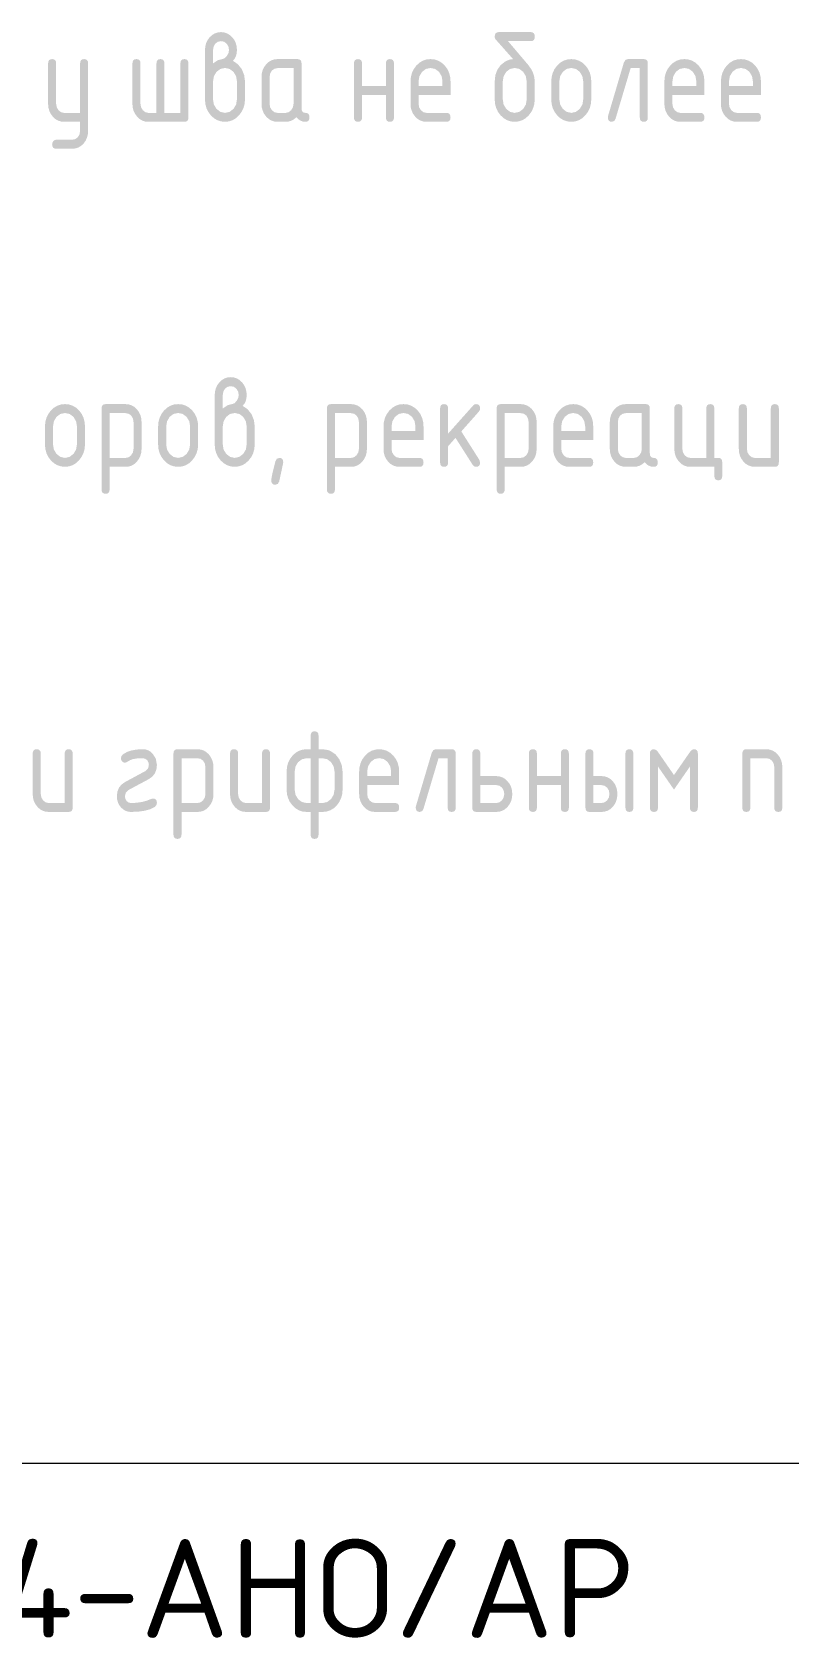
# Model space of a CAD drawing. Header units: millimetres. Extents: x -546 to 1681, y -650 to 1730.
# Drawn here: x 1123.2 to 1148.7, y 54.1 to 108.3 of the extents above; entities that cross this region are included whole.
import ezdxf

# ---------------------------------------------------------------- set-up
doc = ezdxf.new("R2010")
doc.units = ezdxf.units.MM

msp = doc.modelspace()

# ---------------------------------------------------------------- hatches: boundary and pattern name
h = msp.add_hatch(color=7)
h.paths.add_polyline_path([(1129.28, 107.239), (1129.444, 107.35), (1129.594, 107.387), (1129.675, 107.415), (1129.748, 107.493), (1129.802, 107.593), (1129.82, 107.692), (1129.8, 107.81), (1129.74, 107.908), (1129.653, 107.973), (1129.548, 107.993), (1129.443, 107.971), (1129.356, 107.908), (1129.3, 107.81), (1129.28, 107.692)])
h.paths.add_polyline_path([(1129.951, 107.328), (1130.119, 107.214), (1130.249, 107.049), (1130.331, 106.849), (1130.359, 106.634), (1130.359, 106.024), (1130.346, 105.874), (1130.308, 105.734), (1130.246, 105.606), (1130.159, 105.491), (1130.057, 105.394), (1129.943, 105.325), (1129.818, 105.284), (1129.684, 105.271), (1129.548, 105.284), (1129.423, 105.325), (1129.309, 105.394), (1129.205, 105.491), (1129.119, 105.608), (1129.057, 105.735), (1129.021, 105.874), (1129.009, 106.024), (1129.009, 107.692), (1129.019, 107.814), (1129.048, 107.927), (1129.098, 108.03), (1129.167, 108.124), (1129.25, 108.199), (1129.341, 108.254), (1129.44, 108.287), (1129.548, 108.298), (1129.657, 108.286), (1129.757, 108.253), (1129.849, 108.198), (1129.933, 108.12), (1130, 108.029), (1130.048, 107.927), (1130.078, 107.814), (1130.087, 107.692), (1130.079, 107.584), (1130.053, 107.486), (1130.011, 107.401)])
h.paths.add_polyline_path([(1130.087, 106.029), (1130.087, 106.634), (1130.059, 106.808), (1129.971, 106.956), (1129.84, 107.055), (1129.684, 107.087), (1129.528, 107.055), (1129.397, 106.956), (1129.309, 106.808), (1129.28, 106.634), (1129.28, 106.029), (1129.309, 105.852), (1129.397, 105.707), (1129.528, 105.606), (1129.684, 105.571), (1129.84, 105.606), (1129.971, 105.707), (1130.059, 105.853)])
h = msp.add_hatch(color=7)
h.paths.add_polyline_path([(1140.134, 106.63), (1140.134, 106.024), (1140.121, 105.874), (1140.083, 105.735), (1140.021, 105.608), (1139.934, 105.491), (1139.832, 105.394), (1139.718, 105.325), (1139.593, 105.284), (1139.459, 105.271), (1139.323, 105.284), (1139.199, 105.325), (1139.084, 105.394), (1138.981, 105.491), (1138.894, 105.608), (1138.833, 105.735), (1138.796, 105.874), (1138.784, 106.024), (1138.784, 106.634), (1138.806, 106.845), (1138.872, 107.027), (1138.982, 107.18), (1139.135, 107.303), (1139.273, 107.367), (1139.403, 107.387), (1138.811, 108.056), (1138.79, 108.091), (1138.784, 108.145), (1138.793, 108.212), (1138.818, 108.26), (1138.861, 108.288), (1138.92, 108.298), (1140.002, 108.298), (1140.059, 108.288), (1140.101, 108.26), (1140.126, 108.212), (1140.134, 108.145), (1140.126, 108.079), (1140.101, 108.031), (1140.059, 108.002), (1140.002, 107.993), (1139.233, 107.993), (1139.912, 107.193), (1140.008, 107.06), (1140.078, 106.922), (1140.12, 106.779)])
h.paths.add_polyline_path([(1139.863, 106.029), (1139.863, 106.634), (1139.834, 106.808), (1139.746, 106.956), (1139.615, 107.055), (1139.459, 107.087), (1139.303, 107.055), (1139.173, 106.956), (1139.084, 106.808), (1139.056, 106.634), (1139.056, 106.029), (1139.084, 105.852), (1139.173, 105.707), (1139.303, 105.606), (1139.459, 105.571), (1139.615, 105.606), (1139.746, 105.707), (1139.834, 105.853)])
h = msp.add_hatch(color=7)
h.dxf.hatch_style = 2
h.paths.add_polyline_path([(1124.795, 104.962), (1124.795, 105.271), (1124.256, 105.271), (1124.147, 105.281), (1124.047, 105.313), (1123.956, 105.367), (1123.875, 105.444), (1123.806, 105.538), (1123.756, 105.641), (1123.726, 105.754), (1123.716, 105.876), (1123.716, 107.239), (1123.725, 107.304), (1123.75, 107.35), (1123.793, 107.378), (1123.852, 107.387), (1123.912, 107.378), (1123.954, 107.35), (1123.98, 107.304), (1123.988, 107.239), (1123.988, 105.876), (1124.008, 105.76), (1124.067, 105.661), (1124.154, 105.594), (1124.256, 105.571), (1124.795, 105.571), (1124.795, 107.239), (1124.804, 107.304), (1124.829, 107.35), (1124.871, 107.378), (1124.93, 107.387), (1124.99, 107.378), (1125.032, 107.35), (1125.058, 107.304), (1125.066, 107.239), (1125.066, 104.966), (1125.056, 104.844), (1125.027, 104.731), (1124.979, 104.628), (1124.912, 104.534), (1124.83, 104.459), (1124.739, 104.405), (1124.64, 104.372), (1124.531, 104.361), (1123.988, 104.361), (1123.929, 104.37), (1123.886, 104.399), (1123.861, 104.446), (1123.852, 104.513), (1123.862, 104.567), (1123.894, 104.619), (1123.937, 104.653), (1123.988, 104.666), (1124.527, 104.666), (1124.632, 104.686), (1124.72, 104.75), (1124.776, 104.845)])
h = msp.add_hatch(color=7)
h.dxf.hatch_style = 2
h.paths.add_polyline_path([(1128.314, 105.271), (1127.089, 105.271), (1126.985, 105.281), (1126.889, 105.313), (1126.8, 105.367), (1126.72, 105.444), (1126.651, 105.537), (1126.601, 105.638), (1126.571, 105.747), (1126.561, 105.863), (1126.561, 107.239), (1126.57, 107.304), (1126.595, 107.35), (1126.638, 107.378), (1126.697, 107.387), (1126.757, 107.378), (1126.799, 107.35), (1126.825, 107.304), (1126.833, 107.239), (1126.833, 105.876), (1126.853, 105.76), (1126.912, 105.661), (1126.999, 105.594), (1127.101, 105.571), (1127.372, 105.571), (1127.372, 107.239), (1127.381, 107.304), (1127.406, 107.35), (1127.447, 107.378), (1127.504, 107.387), (1127.564, 107.378), (1127.606, 107.35), (1127.632, 107.304), (1127.64, 107.239), (1127.64, 105.571), (1128.179, 105.571), (1128.179, 107.239), (1128.187, 107.304), (1128.212, 107.35), (1128.255, 107.378), (1128.314, 107.387), (1128.374, 107.378), (1128.416, 107.35), (1128.442, 107.304), (1128.45, 107.239), (1128.45, 105.419), (1128.442, 105.353), (1128.416, 105.307), (1128.374, 105.28)])
h = msp.add_hatch(color=7)
h.paths.add_polyline_path([(1131.996, 107.083), (1131.456, 107.083), (1131.352, 107.061), (1131.264, 106.998), (1131.208, 106.9), (1131.189, 106.782), (1131.189, 105.876), (1131.208, 105.76), (1131.268, 105.661), (1131.355, 105.594), (1131.456, 105.571), (1131.728, 105.571), (1131.83, 105.594), (1131.916, 105.661), (1131.976, 105.759), (1131.996, 105.876)])
h.paths.add_polyline_path([(1132.534, 105.419), (1132.526, 105.353), (1132.501, 105.307), (1132.46, 105.28), (1132.402, 105.271), (1132.311, 105.28), (1132.23, 105.309), (1132.157, 105.358), (1132.093, 105.427), (1132.013, 105.358), (1131.926, 105.309), (1131.831, 105.28), (1131.728, 105.271), (1131.456, 105.271), (1131.347, 105.281), (1131.247, 105.313), (1131.157, 105.367), (1131.076, 105.444), (1131.006, 105.537), (1130.956, 105.64), (1130.927, 105.752), (1130.917, 105.876), (1130.917, 106.782), (1130.927, 106.904), (1130.956, 107.017), (1131.006, 107.12), (1131.076, 107.214), (1131.157, 107.289), (1131.247, 107.343), (1131.347, 107.376), (1131.456, 107.387), (1132.131, 107.387), (1132.19, 107.378), (1132.233, 107.35), (1132.258, 107.304), (1132.267, 107.239), (1132.267, 105.724), (1132.275, 105.657), (1132.301, 105.609), (1132.343, 105.581), (1132.402, 105.571), (1132.46, 105.562), (1132.501, 105.533), (1132.526, 105.486)])
h = msp.add_hatch(color=7)
h.dxf.hatch_style = 2
h.paths.add_polyline_path([(1134.307, 106.177), (1134.307, 105.419), (1134.299, 105.353), (1134.273, 105.307), (1134.231, 105.28), (1134.172, 105.271), (1134.112, 105.28), (1134.069, 105.307), (1134.044, 105.353), (1134.035, 105.419), (1134.035, 107.239), (1134.044, 107.304), (1134.069, 107.35), (1134.112, 107.378), (1134.172, 107.387), (1134.231, 107.378), (1134.273, 107.35), (1134.299, 107.304), (1134.307, 107.239), (1134.307, 106.481), (1135.114, 106.481), (1135.114, 107.239), (1135.123, 107.304), (1135.148, 107.35), (1135.19, 107.378), (1135.249, 107.387), (1135.309, 107.378), (1135.351, 107.35), (1135.377, 107.304), (1135.385, 107.239), (1135.385, 105.419), (1135.377, 105.353), (1135.351, 105.307), (1135.309, 105.28), (1135.249, 105.271), (1135.19, 105.28), (1135.148, 105.307), (1135.123, 105.353), (1135.114, 105.419), (1135.114, 106.177)])
h = msp.add_hatch(color=7)
h.paths.add_polyline_path([(1136.619, 107.087), (1136.463, 107.055), (1136.332, 106.956), (1136.244, 106.809), (1136.215, 106.634), (1136.215, 106.481), (1137.022, 106.481), (1137.022, 106.634), (1136.993, 106.809), (1136.905, 106.956), (1136.775, 107.055)])
h.paths.add_polyline_path([(1136.215, 106.177), (1136.215, 105.876), (1136.235, 105.76), (1136.295, 105.661), (1136.382, 105.594), (1136.483, 105.571), (1137.157, 105.571), (1137.217, 105.562), (1137.259, 105.533), (1137.285, 105.486), (1137.293, 105.419), (1137.285, 105.353), (1137.259, 105.307), (1137.217, 105.28), (1137.157, 105.271), (1136.483, 105.271), (1136.374, 105.281), (1136.274, 105.313), (1136.183, 105.367), (1136.102, 105.444), (1136.033, 105.537), (1135.983, 105.64), (1135.953, 105.752), (1135.943, 105.876), (1135.943, 106.63), (1135.956, 106.782), (1135.992, 106.922), (1136.054, 107.051), (1136.14, 107.168), (1136.244, 107.264), (1136.358, 107.333), (1136.483, 107.374), (1136.619, 107.387), (1136.754, 107.374), (1136.879, 107.333), (1136.993, 107.266), (1137.097, 107.171), (1137.184, 107.055), (1137.245, 106.927), (1137.281, 106.786), (1137.293, 106.634), (1137.293, 106.177)])
h = msp.add_hatch(color=7)
h.paths.add_polyline_path([(1140.692, 106.024), (1140.692, 106.63), (1140.704, 106.782), (1140.741, 106.922), (1140.802, 107.051), (1140.889, 107.168), (1140.993, 107.264), (1141.107, 107.333), (1141.232, 107.374), (1141.367, 107.387), (1141.503, 107.374), (1141.628, 107.333), (1141.742, 107.266), (1141.846, 107.171), (1141.932, 107.055), (1141.994, 106.926), (1142.03, 106.785), (1142.042, 106.63), (1142.042, 106.024), (1142.029, 105.874), (1141.992, 105.735), (1141.929, 105.608), (1141.843, 105.491), (1141.74, 105.394), (1141.626, 105.325), (1141.501, 105.284), (1141.367, 105.271), (1141.232, 105.284), (1141.107, 105.325), (1140.993, 105.394), (1140.889, 105.491), (1140.802, 105.608), (1140.741, 105.735), (1140.704, 105.874)])
h.paths.add_polyline_path([(1141.771, 106.029), (1141.771, 106.634), (1141.742, 106.808), (1141.654, 106.956), (1141.523, 107.055), (1141.367, 107.087), (1141.211, 107.055), (1141.081, 106.956), (1140.993, 106.808), (1140.964, 106.634), (1140.964, 106.029), (1140.993, 105.852), (1141.081, 105.707), (1141.211, 105.606), (1141.367, 105.571), (1141.523, 105.606), (1141.654, 105.707), (1141.742, 105.853)])
h = msp.add_hatch(color=7)
h.dxf.hatch_style = 2
h.paths.add_polyline_path([(1143.276, 107.387), (1143.814, 107.387), (1143.874, 107.378), (1143.916, 107.35), (1143.942, 107.304), (1143.95, 107.239), (1143.95, 105.419), (1143.942, 105.353), (1143.916, 105.307), (1143.874, 105.28), (1143.814, 105.271), (1143.755, 105.28), (1143.713, 105.307), (1143.687, 105.353), (1143.679, 105.419), (1143.679, 107.083), (1143.37, 107.083), (1142.86, 105.372), (1142.815, 105.296), (1142.736, 105.271), (1142.677, 105.28), (1142.634, 105.309), (1142.609, 105.356), (1142.6, 105.423), (1142.609, 105.47), (1143.14, 107.265), (1143.193, 107.358)])
h = msp.add_hatch(color=7)
h.paths.add_polyline_path([(1145.184, 107.087), (1145.028, 107.055), (1144.897, 106.956), (1144.809, 106.809), (1144.78, 106.634), (1144.78, 106.481), (1145.587, 106.481), (1145.587, 106.634), (1145.558, 106.809), (1145.47, 106.956), (1145.34, 107.055)])
h.paths.add_polyline_path([(1144.78, 106.177), (1144.78, 105.876), (1144.8, 105.76), (1144.859, 105.661), (1144.946, 105.594), (1145.048, 105.571), (1145.722, 105.571), (1145.782, 105.562), (1145.824, 105.533), (1145.85, 105.486), (1145.858, 105.419), (1145.85, 105.353), (1145.824, 105.307), (1145.782, 105.28), (1145.722, 105.271), (1145.048, 105.271), (1144.939, 105.281), (1144.839, 105.313), (1144.748, 105.367), (1144.667, 105.444), (1144.598, 105.537), (1144.548, 105.64), (1144.518, 105.752), (1144.508, 105.876), (1144.508, 106.63), (1144.52, 106.782), (1144.557, 106.922), (1144.619, 107.051), (1144.705, 107.168), (1144.809, 107.264), (1144.923, 107.333), (1145.048, 107.374), (1145.184, 107.387), (1145.319, 107.374), (1145.444, 107.333), (1145.558, 107.266), (1145.662, 107.171), (1145.749, 107.055), (1145.81, 106.927), (1145.846, 106.786), (1145.858, 106.634), (1145.858, 106.177)])
h = msp.add_hatch(color=7)
h.paths.add_polyline_path([(1147.092, 107.087), (1146.936, 107.055), (1146.805, 106.956), (1146.717, 106.809), (1146.688, 106.634), (1146.688, 106.481), (1147.495, 106.481), (1147.495, 106.634), (1147.466, 106.809), (1147.378, 106.956), (1147.248, 107.055)])
h.paths.add_polyline_path([(1146.688, 106.177), (1146.688, 105.876), (1146.708, 105.76), (1146.768, 105.661), (1146.855, 105.594), (1146.956, 105.571), (1147.63, 105.571), (1147.69, 105.562), (1147.732, 105.533), (1147.758, 105.486), (1147.766, 105.419), (1147.758, 105.353), (1147.732, 105.307), (1147.69, 105.28), (1147.63, 105.271), (1146.956, 105.271), (1146.847, 105.281), (1146.747, 105.313), (1146.656, 105.367), (1146.575, 105.444), (1146.506, 105.537), (1146.456, 105.64), (1146.426, 105.752), (1146.416, 105.876), (1146.416, 106.63), (1146.429, 106.782), (1146.465, 106.922), (1146.527, 107.051), (1146.613, 107.168), (1146.717, 107.264), (1146.831, 107.333), (1146.956, 107.374), (1147.092, 107.387), (1147.227, 107.374), (1147.352, 107.333), (1147.466, 107.266), (1147.57, 107.171), (1147.657, 107.055), (1147.718, 106.927), (1147.754, 106.786), (1147.766, 106.634), (1147.766, 106.177)])
h = msp.add_hatch(color=7)
h.paths.add_polyline_path([(1129.609, 95.594), (1129.772, 95.705), (1129.922, 95.742), (1130.003, 95.77), (1130.076, 95.848), (1130.13, 95.948), (1130.148, 96.047), (1130.128, 96.165), (1130.068, 96.263), (1129.981, 96.327), (1129.877, 96.348), (1129.772, 96.326), (1129.684, 96.263), (1129.628, 96.165), (1129.609, 96.047)])
h.paths.add_polyline_path([(1130.28, 95.683), (1130.447, 95.569), (1130.578, 95.404), (1130.659, 95.204), (1130.687, 94.989), (1130.687, 94.379), (1130.674, 94.229), (1130.636, 94.089), (1130.574, 93.96), (1130.487, 93.846), (1130.385, 93.749), (1130.271, 93.68), (1130.146, 93.639), (1130.012, 93.626), (1129.876, 93.639), (1129.752, 93.68), (1129.637, 93.749), (1129.534, 93.846), (1129.447, 93.962), (1129.386, 94.09), (1129.349, 94.229), (1129.337, 94.379), (1129.337, 96.047), (1129.347, 96.169), (1129.377, 96.282), (1129.426, 96.385), (1129.496, 96.479), (1129.578, 96.554), (1129.669, 96.609), (1129.768, 96.641), (1129.877, 96.652), (1129.985, 96.641), (1130.086, 96.608), (1130.178, 96.553), (1130.261, 96.475), (1130.328, 96.383), (1130.377, 96.281), (1130.406, 96.169), (1130.416, 96.047), (1130.407, 95.938), (1130.382, 95.841), (1130.339, 95.756)])
h.paths.add_polyline_path([(1130.416, 94.384), (1130.416, 94.989), (1130.387, 95.162), (1130.299, 95.311), (1130.168, 95.41), (1130.012, 95.442), (1129.856, 95.41), (1129.726, 95.311), (1129.637, 95.162), (1129.609, 94.989), (1129.609, 94.384), (1129.637, 94.207), (1129.726, 94.062), (1129.856, 93.961), (1130.012, 93.926), (1130.168, 93.961), (1130.299, 94.062), (1130.387, 94.208)])
h = msp.add_hatch(color=7)
h.paths.add_polyline_path([(1123.61, 94.379), (1123.61, 94.984), (1123.623, 95.137), (1123.659, 95.277), (1123.721, 95.405), (1123.807, 95.522), (1123.911, 95.619), (1124.025, 95.688), (1124.15, 95.729), (1124.286, 95.742), (1124.421, 95.729), (1124.546, 95.688), (1124.66, 95.621), (1124.764, 95.526), (1124.851, 95.41), (1124.912, 95.281), (1124.948, 95.139), (1124.96, 94.984), (1124.96, 94.379), (1124.948, 94.229), (1124.91, 94.09), (1124.847, 93.962), (1124.761, 93.846), (1124.658, 93.749), (1124.544, 93.68), (1124.42, 93.639), (1124.286, 93.626), (1124.15, 93.639), (1124.025, 93.68), (1123.911, 93.749), (1123.807, 93.846), (1123.721, 93.962), (1123.659, 94.09), (1123.623, 94.229)])
h.paths.add_polyline_path([(1124.689, 94.384), (1124.689, 94.989), (1124.66, 95.162), (1124.572, 95.311), (1124.442, 95.41), (1124.286, 95.442), (1124.13, 95.41), (1123.999, 95.311), (1123.911, 95.162), (1123.882, 94.989), (1123.882, 94.384), (1123.911, 94.207), (1123.999, 94.062), (1124.13, 93.961), (1124.286, 93.926), (1124.442, 93.961), (1124.572, 94.062), (1124.66, 94.208)])
h = msp.add_hatch(color=7)
h.paths.add_polyline_path([(1125.519, 95.594), (1125.528, 95.658), (1125.553, 95.705), (1125.596, 95.733), (1125.655, 95.742), (1126.33, 95.742), (1126.439, 95.731), (1126.539, 95.698), (1126.63, 95.644), (1126.711, 95.569), (1126.78, 95.475), (1126.83, 95.372), (1126.859, 95.259), (1126.869, 95.137), (1126.869, 94.231), (1126.859, 94.109), (1126.83, 93.996), (1126.78, 93.893), (1126.711, 93.799), (1126.63, 93.722), (1126.539, 93.668), (1126.439, 93.636), (1126.33, 93.626), (1125.791, 93.626), (1125.791, 92.864), (1125.783, 92.8), (1125.757, 92.753), (1125.715, 92.725), (1125.655, 92.716), (1125.596, 92.725), (1125.553, 92.753), (1125.528, 92.8), (1125.519, 92.864)])
h.paths.add_polyline_path([(1125.791, 95.437), (1125.791, 93.926), (1126.33, 93.926), (1126.433, 93.948), (1126.518, 94.015), (1126.578, 94.114), (1126.598, 94.231), (1126.598, 95.137), (1126.579, 95.254), (1126.522, 95.353), (1126.435, 95.417), (1126.33, 95.437)])
h = msp.add_hatch(color=7)
h.paths.add_polyline_path([(1127.428, 94.379), (1127.428, 94.984), (1127.44, 95.137), (1127.477, 95.277), (1127.538, 95.405), (1127.625, 95.522), (1127.729, 95.619), (1127.843, 95.688), (1127.968, 95.729), (1128.103, 95.742), (1128.239, 95.729), (1128.364, 95.688), (1128.478, 95.621), (1128.582, 95.526), (1128.668, 95.41), (1128.73, 95.281), (1128.766, 95.139), (1128.778, 94.984), (1128.778, 94.379), (1128.765, 94.229), (1128.727, 94.09), (1128.665, 93.962), (1128.579, 93.846), (1128.476, 93.749), (1128.362, 93.68), (1128.237, 93.639), (1128.103, 93.626), (1127.968, 93.639), (1127.843, 93.68), (1127.729, 93.749), (1127.625, 93.846), (1127.538, 93.962), (1127.477, 94.09), (1127.44, 94.229)])
h.paths.add_polyline_path([(1128.507, 94.384), (1128.507, 94.989), (1128.478, 95.162), (1128.39, 95.311), (1128.259, 95.41), (1128.103, 95.442), (1127.947, 95.41), (1127.817, 95.311), (1127.729, 95.162), (1127.7, 94.989), (1127.7, 94.384), (1127.729, 94.207), (1127.817, 94.062), (1127.947, 93.961), (1128.103, 93.926), (1128.259, 93.961), (1128.39, 94.062), (1128.478, 94.208)])
h = msp.add_hatch(color=7)
h.paths.add_polyline_path([(1133.123, 95.594), (1133.131, 95.658), (1133.157, 95.705), (1133.199, 95.733), (1133.259, 95.742), (1133.934, 95.742), (1134.043, 95.731), (1134.142, 95.698), (1134.233, 95.644), (1134.315, 95.569), (1134.384, 95.475), (1134.433, 95.372), (1134.463, 95.259), (1134.473, 95.137), (1134.473, 94.231), (1134.463, 94.109), (1134.433, 93.996), (1134.384, 93.893), (1134.315, 93.799), (1134.233, 93.722), (1134.142, 93.668), (1134.043, 93.636), (1133.934, 93.626), (1133.395, 93.626), (1133.395, 92.864), (1133.386, 92.8), (1133.361, 92.753), (1133.318, 92.725), (1133.259, 92.716), (1133.199, 92.725), (1133.157, 92.753), (1133.131, 92.8), (1133.123, 92.864)])
h.paths.add_polyline_path([(1133.395, 95.437), (1133.395, 93.926), (1133.934, 93.926), (1134.036, 93.948), (1134.122, 94.015), (1134.182, 94.114), (1134.202, 94.231), (1134.202, 95.137), (1134.182, 95.254), (1134.126, 95.353), (1134.038, 95.417), (1133.934, 95.437)])
h = msp.add_hatch(color=7)
h.paths.add_polyline_path([(1135.707, 95.442), (1135.551, 95.41), (1135.42, 95.311), (1135.332, 95.164), (1135.303, 94.989), (1135.303, 94.836), (1136.11, 94.836), (1136.11, 94.989), (1136.082, 95.164), (1135.994, 95.311), (1135.863, 95.41)])
h.paths.add_polyline_path([(1135.303, 94.532), (1135.303, 94.231), (1135.323, 94.115), (1135.383, 94.015), (1135.47, 93.948), (1135.571, 93.926), (1136.245, 93.926), (1136.305, 93.917), (1136.348, 93.888), (1136.373, 93.84), (1136.382, 93.774), (1136.373, 93.708), (1136.348, 93.662), (1136.305, 93.634), (1136.245, 93.626), (1135.571, 93.626), (1135.462, 93.636), (1135.362, 93.668), (1135.271, 93.722), (1135.19, 93.799), (1135.121, 93.892), (1135.071, 93.994), (1135.042, 94.107), (1135.032, 94.231), (1135.032, 94.984), (1135.044, 95.137), (1135.08, 95.277), (1135.142, 95.405), (1135.228, 95.522), (1135.332, 95.619), (1135.446, 95.688), (1135.571, 95.729), (1135.707, 95.742), (1135.843, 95.729), (1135.967, 95.688), (1136.082, 95.621), (1136.185, 95.526), (1136.272, 95.41), (1136.333, 95.281), (1136.37, 95.141), (1136.382, 94.989), (1136.382, 94.532)])
h = msp.add_hatch(color=7)
h.dxf.hatch_style = 2
h.paths.add_polyline_path([(1137.212, 94.747), (1138.061, 95.7), (1138.102, 95.732), (1138.154, 95.742), (1138.214, 95.733), (1138.257, 95.705), (1138.282, 95.658), (1138.29, 95.594), (1138.28, 95.536), (1138.249, 95.488), (1137.657, 94.82), (1138.264, 93.863), (1138.29, 93.774), (1138.282, 93.708), (1138.257, 93.662), (1138.214, 93.634), (1138.154, 93.626), (1138.09, 93.641), (1138.042, 93.689), (1137.461, 94.603), (1137.212, 94.32), (1137.212, 93.774), (1137.204, 93.708), (1137.178, 93.662), (1137.136, 93.634), (1137.077, 93.626), (1137.017, 93.634), (1136.975, 93.662), (1136.949, 93.708), (1136.941, 93.774), (1136.941, 95.594), (1136.949, 95.658), (1136.975, 95.705), (1137.017, 95.733), (1137.077, 95.742), (1137.136, 95.733), (1137.178, 95.705), (1137.204, 95.658), (1137.212, 95.594)])
h = msp.add_hatch(color=7)
h.paths.add_polyline_path([(1138.849, 95.594), (1138.858, 95.658), (1138.883, 95.705), (1138.926, 95.733), (1138.986, 95.742), (1139.66, 95.742), (1139.769, 95.731), (1139.869, 95.698), (1139.96, 95.644), (1140.041, 95.569), (1140.11, 95.475), (1140.16, 95.372), (1140.189, 95.259), (1140.199, 95.137), (1140.199, 94.231), (1140.189, 94.109), (1140.16, 93.996), (1140.11, 93.893), (1140.041, 93.799), (1139.96, 93.722), (1139.869, 93.668), (1139.769, 93.636), (1139.66, 93.626), (1139.121, 93.626), (1139.121, 92.864), (1139.113, 92.8), (1139.087, 92.753), (1139.045, 92.725), (1138.986, 92.716), (1138.926, 92.725), (1138.883, 92.753), (1138.858, 92.8), (1138.849, 92.864)])
h.paths.add_polyline_path([(1139.121, 95.437), (1139.121, 93.926), (1139.66, 93.926), (1139.763, 93.948), (1139.848, 94.015), (1139.908, 94.114), (1139.928, 94.231), (1139.928, 95.137), (1139.909, 95.254), (1139.853, 95.353), (1139.765, 95.417), (1139.66, 95.437)])
h = msp.add_hatch(color=7)
h.paths.add_polyline_path([(1141.434, 95.442), (1141.278, 95.41), (1141.147, 95.311), (1141.059, 95.164), (1141.03, 94.989), (1141.03, 94.836), (1141.837, 94.836), (1141.837, 94.989), (1141.808, 95.164), (1141.72, 95.311), (1141.589, 95.41)])
h.paths.add_polyline_path([(1141.03, 94.532), (1141.03, 94.231), (1141.05, 94.115), (1141.109, 94.015), (1141.196, 93.948), (1141.298, 93.926), (1141.972, 93.926), (1142.032, 93.917), (1142.074, 93.888), (1142.1, 93.84), (1142.108, 93.774), (1142.1, 93.708), (1142.074, 93.662), (1142.032, 93.634), (1141.972, 93.626), (1141.298, 93.626), (1141.189, 93.636), (1141.089, 93.668), (1140.998, 93.722), (1140.917, 93.799), (1140.848, 93.892), (1140.798, 93.994), (1140.768, 94.107), (1140.758, 94.231), (1140.758, 94.984), (1140.77, 95.137), (1140.807, 95.277), (1140.869, 95.405), (1140.955, 95.522), (1141.059, 95.619), (1141.173, 95.688), (1141.298, 95.729), (1141.434, 95.742), (1141.569, 95.729), (1141.694, 95.688), (1141.808, 95.621), (1141.912, 95.526), (1141.998, 95.41), (1142.06, 95.281), (1142.096, 95.141), (1142.108, 94.989), (1142.108, 94.532)])
h = msp.add_hatch(color=7)
h.paths.add_polyline_path([(1143.746, 95.437), (1143.207, 95.437), (1143.102, 95.416), (1143.014, 95.353), (1142.958, 95.254), (1142.939, 95.137), (1142.939, 94.231), (1142.959, 94.115), (1143.018, 94.015), (1143.105, 93.948), (1143.207, 93.926), (1143.478, 93.926), (1143.581, 93.948), (1143.666, 94.015), (1143.726, 94.114), (1143.746, 94.231)])
h.paths.add_polyline_path([(1144.284, 93.774), (1144.276, 93.708), (1144.251, 93.662), (1144.21, 93.634), (1144.153, 93.626), (1144.062, 93.635), (1143.98, 93.664), (1143.907, 93.713), (1143.843, 93.782), (1143.764, 93.713), (1143.676, 93.664), (1143.581, 93.635), (1143.478, 93.626), (1143.207, 93.626), (1143.098, 93.636), (1142.998, 93.668), (1142.907, 93.722), (1142.826, 93.799), (1142.756, 93.892), (1142.707, 93.994), (1142.677, 94.107), (1142.667, 94.231), (1142.667, 95.137), (1142.677, 95.259), (1142.707, 95.372), (1142.756, 95.475), (1142.826, 95.569), (1142.907, 95.644), (1142.998, 95.698), (1143.098, 95.731), (1143.207, 95.742), (1143.881, 95.742), (1143.941, 95.733), (1143.983, 95.705), (1144.009, 95.658), (1144.017, 95.594), (1144.017, 94.079), (1144.026, 94.012), (1144.051, 93.964), (1144.093, 93.936), (1144.153, 93.926), (1144.21, 93.917), (1144.251, 93.888), (1144.276, 93.84)])
h = msp.add_hatch(color=7)
h.dxf.hatch_style = 2
h.paths.add_polyline_path([(1146.329, 93.926), (1146.387, 93.917), (1146.428, 93.888), (1146.453, 93.842), (1146.461, 93.778), (1146.461, 93.321), (1146.453, 93.254), (1146.428, 93.207), (1146.387, 93.178), (1146.329, 93.169), (1146.27, 93.178), (1146.228, 93.207), (1146.202, 93.254), (1146.194, 93.321), (1146.194, 93.626), (1145.383, 93.626), (1145.274, 93.636), (1145.174, 93.668), (1145.084, 93.722), (1145.003, 93.799), (1144.933, 93.893), (1144.884, 93.996), (1144.854, 94.109), (1144.844, 94.231), (1144.844, 95.594), (1144.852, 95.658), (1144.878, 95.705), (1144.92, 95.733), (1144.98, 95.742), (1145.039, 95.733), (1145.082, 95.705), (1145.107, 95.658), (1145.116, 95.594), (1145.116, 94.231), (1145.135, 94.115), (1145.195, 94.015), (1145.282, 93.948), (1145.383, 93.926), (1145.923, 93.926), (1145.923, 95.594), (1145.931, 95.658), (1145.956, 95.705), (1145.999, 95.733), (1146.058, 95.742), (1146.117, 95.733), (1146.16, 95.705), (1146.185, 95.658), (1146.194, 95.594), (1146.194, 93.926)])
h = msp.add_hatch(color=7)
h.dxf.hatch_style = 2
h.paths.add_polyline_path([(1148.37, 95.594), (1148.37, 93.774), (1148.362, 93.708), (1148.336, 93.662), (1148.294, 93.634), (1148.234, 93.626), (1147.56, 93.626), (1147.451, 93.636), (1147.351, 93.668), (1147.26, 93.722), (1147.179, 93.799), (1147.11, 93.892), (1147.06, 93.994), (1147.03, 94.107), (1147.02, 94.231), (1147.02, 95.594), (1147.029, 95.658), (1147.054, 95.705), (1147.097, 95.733), (1147.157, 95.742), (1147.216, 95.733), (1147.258, 95.705), (1147.284, 95.658), (1147.292, 95.594), (1147.292, 94.231), (1147.312, 94.115), (1147.372, 94.015), (1147.459, 93.948), (1147.56, 93.926), (1148.099, 93.926), (1148.099, 95.594), (1148.108, 95.658), (1148.133, 95.705), (1148.175, 95.733), (1148.234, 95.742), (1148.294, 95.733), (1148.336, 95.705), (1148.362, 95.658)])
h = msp.add_hatch(color=7)
h.dxf.hatch_style = 2
h.paths.add_polyline_path([(1131.518, 93.926), (1131.575, 93.917), (1131.616, 93.89), (1131.641, 93.844), (1131.649, 93.778), (1131.641, 93.73), (1131.616, 93.607), (1131.573, 93.408), (1131.514, 93.134), (1131.468, 93.049), (1131.382, 93.02), (1131.322, 93.029), (1131.28, 93.056), (1131.254, 93.102), (1131.246, 93.169), (1131.254, 93.249), (1131.28, 93.382), (1131.324, 93.57), (1131.385, 93.812), (1131.433, 93.897)])
h = msp.add_hatch(color=7)
h.paths.add_polyline_path([(1132.573, 82.277), (1132.573, 83.789), (1132.438, 83.789), (1132.282, 83.756), (1132.151, 83.658), (1132.063, 83.511), (1132.034, 83.336), (1132.034, 82.73), (1132.063, 82.557), (1132.151, 82.408), (1132.282, 82.311), (1132.438, 82.277)])
h.paths.add_polyline_path([(1132.573, 81.977), (1132.438, 81.977), (1132.302, 81.99), (1132.177, 82.031), (1132.063, 82.1), (1131.959, 82.197), (1131.873, 82.314), (1131.811, 82.441), (1131.775, 82.58), (1131.763, 82.73), (1131.763, 83.336), (1131.775, 83.488), (1131.811, 83.628), (1131.873, 83.757), (1131.959, 83.874), (1132.063, 83.97), (1132.177, 84.039), (1132.302, 84.08), (1132.438, 84.094), (1132.573, 84.094), (1132.573, 84.55), (1132.582, 84.615), (1132.607, 84.661), (1132.648, 84.689), (1132.705, 84.699), (1132.765, 84.689), (1132.807, 84.661), (1132.833, 84.615), (1132.841, 84.55), (1132.841, 84.094), (1132.97, 84.09), (1133.079, 84.08), (1133.167, 84.063), (1133.236, 84.038), (1133.409, 83.924), (1133.539, 83.759), (1133.623, 83.558), (1133.652, 83.336), (1133.652, 82.73), (1133.639, 82.58), (1133.602, 82.441), (1133.54, 82.314), (1133.456, 82.197), (1133.352, 82.1), (1133.237, 82.031), (1133.112, 81.99), (1132.976, 81.977), (1132.841, 81.977), (1132.841, 81.215), (1132.833, 81.151), (1132.807, 81.104), (1132.765, 81.076), (1132.705, 81.067), (1132.648, 81.076), (1132.607, 81.104), (1132.582, 81.151), (1132.573, 81.215)])
h.paths.add_polyline_path([(1132.841, 82.277), (1132.976, 82.277), (1133.133, 82.312), (1133.263, 82.413), (1133.351, 82.559), (1133.38, 82.73), (1133.38, 83.336), (1133.351, 83.511), (1133.263, 83.658), (1133.133, 83.756), (1132.976, 83.789), (1132.841, 83.789)])
h = msp.add_hatch(color=7)
h.dxf.hatch_style = 2
h.paths.add_polyline_path([(1124.546, 83.945), (1124.546, 82.125), (1124.537, 82.059), (1124.512, 82.013), (1124.469, 81.986), (1124.41, 81.977), (1123.736, 81.977), (1123.627, 81.987), (1123.527, 82.019), (1123.436, 82.073), (1123.355, 82.15), (1123.285, 82.244), (1123.236, 82.346), (1123.206, 82.458), (1123.196, 82.582), (1123.196, 83.945), (1123.204, 84.01), (1123.23, 84.056), (1123.272, 84.084), (1123.332, 84.094), (1123.391, 84.084), (1123.434, 84.056), (1123.459, 84.01), (1123.468, 83.945), (1123.468, 82.582), (1123.488, 82.466), (1123.547, 82.367), (1123.634, 82.3), (1123.736, 82.277), (1124.275, 82.277), (1124.275, 83.945), (1124.283, 84.01), (1124.308, 84.056), (1124.351, 84.084), (1124.41, 84.094), (1124.469, 84.084), (1124.512, 84.056), (1124.537, 84.01)])
h = msp.add_hatch(color=7)
h.dxf.hatch_style = 2
h.paths.add_polyline_path([(1127.251, 82.43), (1127.31, 82.42), (1127.353, 82.392), (1127.378, 82.344), (1127.387, 82.277), (1127.367, 82.202), (1127.311, 82.142), (1127.164, 82.07), (1126.981, 82.018), (1126.762, 81.987), (1126.508, 81.977), (1126.415, 81.986), (1126.328, 82.015), (1126.249, 82.062), (1126.176, 82.129), (1126.115, 82.21), (1126.071, 82.3), (1126.045, 82.399), (1126.037, 82.506), (1126.054, 82.66), (1126.105, 82.791), (1126.19, 82.899), (1126.309, 82.984), (1127.006, 83.361), (1127.088, 83.442), (1127.116, 83.564), (1127.101, 83.651), (1127.059, 83.725), (1126.992, 83.773), (1126.916, 83.789), (1126.714, 83.782), (1126.573, 83.759), (1126.476, 83.721), (1126.369, 83.658), (1126.309, 83.64), (1126.257, 83.65), (1126.214, 83.683), (1126.182, 83.734), (1126.173, 83.789), (1126.19, 83.864), (1126.245, 83.924), (1126.375, 83.999), (1126.531, 84.052), (1126.71, 84.083), (1126.916, 84.094), (1127.009, 84.084), (1127.096, 84.055), (1127.175, 84.008), (1127.247, 83.941), (1127.352, 83.769), (1127.387, 83.564), (1127.37, 83.411), (1127.319, 83.279), (1127.234, 83.171), (1127.116, 83.086), (1126.422, 82.713), (1126.337, 82.631), (1126.309, 82.506), (1126.323, 82.419), (1126.365, 82.345), (1126.431, 82.295), (1126.508, 82.277), (1126.7, 82.286), (1126.879, 82.312), (1127.045, 82.356), (1127.198, 82.417)])
h = msp.add_hatch(color=7)
h.paths.add_polyline_path([(1127.945, 83.945), (1127.954, 84.01), (1127.979, 84.056), (1128.022, 84.084), (1128.082, 84.094), (1128.756, 84.094), (1128.865, 84.082), (1128.965, 84.05), (1129.056, 83.995), (1129.137, 83.92), (1129.206, 83.826), (1129.256, 83.723), (1129.285, 83.61), (1129.295, 83.488), (1129.295, 82.582), (1129.285, 82.46), (1129.256, 82.347), (1129.206, 82.244), (1129.137, 82.15), (1129.056, 82.073), (1128.965, 82.019), (1128.865, 81.987), (1128.756, 81.977), (1128.217, 81.977), (1128.217, 81.215), (1128.209, 81.151), (1128.183, 81.104), (1128.141, 81.076), (1128.082, 81.067), (1128.022, 81.076), (1127.979, 81.104), (1127.954, 81.151), (1127.945, 81.215)])
h.paths.add_polyline_path([(1128.217, 83.789), (1128.217, 82.277), (1128.756, 82.277), (1128.859, 82.3), (1128.944, 82.367), (1129.004, 82.465), (1129.024, 82.582), (1129.024, 83.488), (1129.005, 83.606), (1128.949, 83.704), (1128.861, 83.769), (1128.756, 83.789)])
h = msp.add_hatch(color=7)
h.dxf.hatch_style = 2
h.paths.add_polyline_path([(1131.204, 83.945), (1131.204, 82.125), (1131.195, 82.059), (1131.17, 82.013), (1131.127, 81.986), (1131.068, 81.977), (1130.394, 81.977), (1130.285, 81.987), (1130.185, 82.019), (1130.094, 82.073), (1130.013, 82.15), (1129.943, 82.244), (1129.894, 82.346), (1129.864, 82.458), (1129.854, 82.582), (1129.854, 83.945), (1129.862, 84.01), (1129.888, 84.056), (1129.93, 84.084), (1129.99, 84.094), (1130.049, 84.084), (1130.092, 84.056), (1130.117, 84.01), (1130.126, 83.945), (1130.126, 82.582), (1130.146, 82.466), (1130.205, 82.367), (1130.292, 82.3), (1130.394, 82.277), (1130.933, 82.277), (1130.933, 83.945), (1130.941, 84.01), (1130.967, 84.056), (1131.009, 84.084), (1131.068, 84.094), (1131.127, 84.084), (1131.17, 84.056), (1131.195, 84.01)])
h = msp.add_hatch(color=7)
h.paths.add_polyline_path([(1134.886, 83.793), (1134.73, 83.761), (1134.599, 83.662), (1134.511, 83.515), (1134.482, 83.34), (1134.482, 83.187), (1135.289, 83.187), (1135.289, 83.34), (1135.26, 83.515), (1135.172, 83.662), (1135.042, 83.761)])
h.paths.add_polyline_path([(1134.482, 82.883), (1134.482, 82.582), (1134.502, 82.466), (1134.562, 82.367), (1134.649, 82.3), (1134.75, 82.277), (1135.424, 82.277), (1135.484, 82.268), (1135.526, 82.239), (1135.552, 82.192), (1135.56, 82.125), (1135.552, 82.059), (1135.526, 82.013), (1135.484, 81.986), (1135.424, 81.977), (1134.75, 81.977), (1134.641, 81.987), (1134.541, 82.019), (1134.45, 82.073), (1134.369, 82.15), (1134.3, 82.244), (1134.25, 82.346), (1134.22, 82.458), (1134.21, 82.582), (1134.21, 83.336), (1134.223, 83.488), (1134.259, 83.628), (1134.321, 83.757), (1134.407, 83.874), (1134.511, 83.97), (1134.625, 84.039), (1134.75, 84.08), (1134.886, 84.094), (1135.021, 84.08), (1135.146, 84.039), (1135.26, 83.972), (1135.364, 83.877), (1135.451, 83.761), (1135.512, 83.633), (1135.548, 83.493), (1135.56, 83.34), (1135.56, 82.883)])
h = msp.add_hatch(color=7)
h.dxf.hatch_style = 2
h.paths.add_polyline_path([(1136.794, 84.094), (1137.333, 84.094), (1137.392, 84.084), (1137.435, 84.056), (1137.46, 84.01), (1137.469, 83.945), (1137.469, 82.125), (1137.46, 82.059), (1137.435, 82.013), (1137.392, 81.986), (1137.333, 81.977), (1137.274, 81.986), (1137.231, 82.013), (1137.206, 82.059), (1137.198, 82.125), (1137.198, 83.789), (1136.888, 83.789), (1136.379, 82.078), (1136.334, 82.002), (1136.255, 81.977), (1136.195, 81.986), (1136.153, 82.015), (1136.127, 82.062), (1136.119, 82.129), (1136.127, 82.176), (1136.659, 83.971), (1136.712, 84.064)])
h = msp.add_hatch(color=7)
h.paths.add_polyline_path([(1139.377, 82.582), (1139.367, 82.46), (1139.338, 82.347), (1139.288, 82.244), (1139.219, 82.15), (1139.138, 82.073), (1139.047, 82.019), (1138.947, 81.987), (1138.838, 81.977), (1138.164, 81.977), (1138.104, 81.986), (1138.061, 82.013), (1138.036, 82.059), (1138.027, 82.125), (1138.027, 83.945), (1138.036, 84.01), (1138.061, 84.056), (1138.104, 84.084), (1138.164, 84.094), (1138.223, 84.084), (1138.265, 84.056), (1138.291, 84.01), (1138.299, 83.945), (1138.299, 83.187), (1138.838, 83.187), (1138.947, 83.176), (1139.047, 83.143), (1139.138, 83.088), (1139.219, 83.01), (1139.288, 82.919), (1139.338, 82.817), (1139.367, 82.704)])
h.paths.add_polyline_path([(1139.106, 82.582), (1139.087, 82.7), (1139.031, 82.798), (1138.943, 82.861), (1138.838, 82.883), (1138.299, 82.883), (1138.299, 82.277), (1138.838, 82.277), (1138.941, 82.3), (1139.026, 82.367), (1139.086, 82.465)])
h = msp.add_hatch(color=7)
h.dxf.hatch_style = 2
h.paths.add_polyline_path([(1140.208, 82.883), (1140.208, 82.125), (1140.199, 82.059), (1140.174, 82.013), (1140.131, 81.986), (1140.072, 81.977), (1140.013, 81.986), (1139.97, 82.013), (1139.945, 82.059), (1139.936, 82.125), (1139.936, 83.945), (1139.945, 84.01), (1139.97, 84.056), (1140.013, 84.084), (1140.072, 84.094), (1140.131, 84.084), (1140.174, 84.056), (1140.199, 84.01), (1140.208, 83.945), (1140.208, 83.187), (1141.015, 83.187), (1141.015, 83.945), (1141.023, 84.01), (1141.049, 84.056), (1141.091, 84.084), (1141.15, 84.094), (1141.209, 84.084), (1141.252, 84.056), (1141.277, 84.01), (1141.286, 83.945), (1141.286, 82.125), (1141.277, 82.059), (1141.252, 82.013), (1141.209, 81.986), (1141.15, 81.977), (1141.091, 81.986), (1141.049, 82.013), (1141.023, 82.059), (1141.015, 82.125), (1141.015, 82.883)])
h = msp.add_hatch(color=7)
h.paths.add_polyline_path([(1142.923, 82.582), (1142.913, 82.46), (1142.884, 82.347), (1142.836, 82.244), (1142.768, 82.15), (1142.685, 82.073), (1142.593, 82.019), (1142.493, 81.987), (1142.384, 81.977), (1141.981, 81.977), (1141.921, 81.986), (1141.879, 82.013), (1141.853, 82.059), (1141.845, 82.125), (1141.845, 83.945), (1141.853, 84.01), (1141.879, 84.056), (1141.921, 84.084), (1141.981, 84.094), (1142.04, 84.084), (1142.082, 84.056), (1142.108, 84.01), (1142.116, 83.945), (1142.116, 83.187), (1142.384, 83.187), (1142.493, 83.176), (1142.593, 83.144), (1142.685, 83.089), (1142.768, 83.014), (1142.836, 82.921), (1142.884, 82.817), (1142.913, 82.704)])
h.paths.add_polyline_path([(1142.655, 82.582), (1142.636, 82.7), (1142.576, 82.798), (1142.489, 82.861), (1142.384, 82.883), (1142.116, 82.883), (1142.116, 82.277), (1142.384, 82.277), (1142.489, 82.3), (1142.576, 82.367), (1142.636, 82.465)])
h.paths.add_polyline_path([(1143.194, 83.945), (1143.203, 84.01), (1143.228, 84.056), (1143.271, 84.084), (1143.33, 84.094), (1143.387, 84.084), (1143.429, 84.056), (1143.453, 84.01), (1143.462, 83.945), (1143.462, 82.125), (1143.453, 82.059), (1143.429, 82.013), (1143.387, 81.986), (1143.33, 81.977), (1143.271, 81.986), (1143.228, 82.013), (1143.203, 82.059), (1143.194, 82.125)])
h = msp.add_hatch(color=7)
h.dxf.hatch_style = 2
h.paths.add_polyline_path([(1144.832, 82.73), (1144.293, 83.509), (1144.293, 82.125), (1144.284, 82.059), (1144.259, 82.013), (1144.216, 81.986), (1144.157, 81.977), (1144.097, 81.986), (1144.055, 82.013), (1144.029, 82.059), (1144.021, 82.125), (1144.021, 83.945), (1144.029, 84.01), (1144.055, 84.056), (1144.097, 84.084), (1144.157, 84.094), (1144.225, 84.071), (1144.293, 84), (1144.832, 83.222), (1145.371, 84), (1145.439, 84.071), (1145.506, 84.094), (1145.564, 84.084), (1145.605, 84.056), (1145.63, 84.01), (1145.638, 83.945), (1145.638, 82.125), (1145.63, 82.059), (1145.605, 82.013), (1145.564, 81.986), (1145.506, 81.977), (1145.447, 81.986), (1145.405, 82.013), (1145.379, 82.059), (1145.371, 82.125), (1145.371, 83.509)])
h = msp.add_hatch(color=7)
h.dxf.hatch_style = 2
h.paths.add_polyline_path([(1147.138, 82.125), (1147.138, 83.945), (1147.146, 84.01), (1147.172, 84.056), (1147.214, 84.084), (1147.274, 84.094), (1147.949, 84.094), (1148.055, 84.082), (1148.154, 84.05), (1148.246, 83.995), (1148.329, 83.92), (1148.399, 83.826), (1148.448, 83.723), (1148.478, 83.61), (1148.488, 83.488), (1148.488, 82.125), (1148.479, 82.059), (1148.454, 82.013), (1148.411, 81.986), (1148.351, 81.977), (1148.292, 81.986), (1148.25, 82.013), (1148.225, 82.059), (1148.216, 82.125), (1148.216, 83.488), (1148.197, 83.606), (1148.141, 83.704), (1148.053, 83.769), (1147.949, 83.789), (1147.409, 83.789), (1147.409, 82.125), (1147.401, 82.059), (1147.376, 82.013), (1147.333, 81.986), (1147.274, 81.977), (1147.214, 81.986), (1147.172, 82.013), (1147.146, 82.059)])

# ---------------------------------------------------------------- linework, layer by layer
at = {"color": 7, "lineweight": 0}
msp.add_lwpolyline([(1184.112, 59.98), (999.112, 59.98)], dxfattribs=at)

# ---------------------------------------------------------------- texts
at = {"color": 7, "insert": (1104.894, 57.436), "char_height": 3.32992, "width": 46.81152, "attachment_point": 1}
msp.add_mtext('{\\fISOCPEUR|b0|i0|c204|p34;696/П-24-АНО/АР}', dxfattribs=at)

doc.saveas('drawing.dxf')
